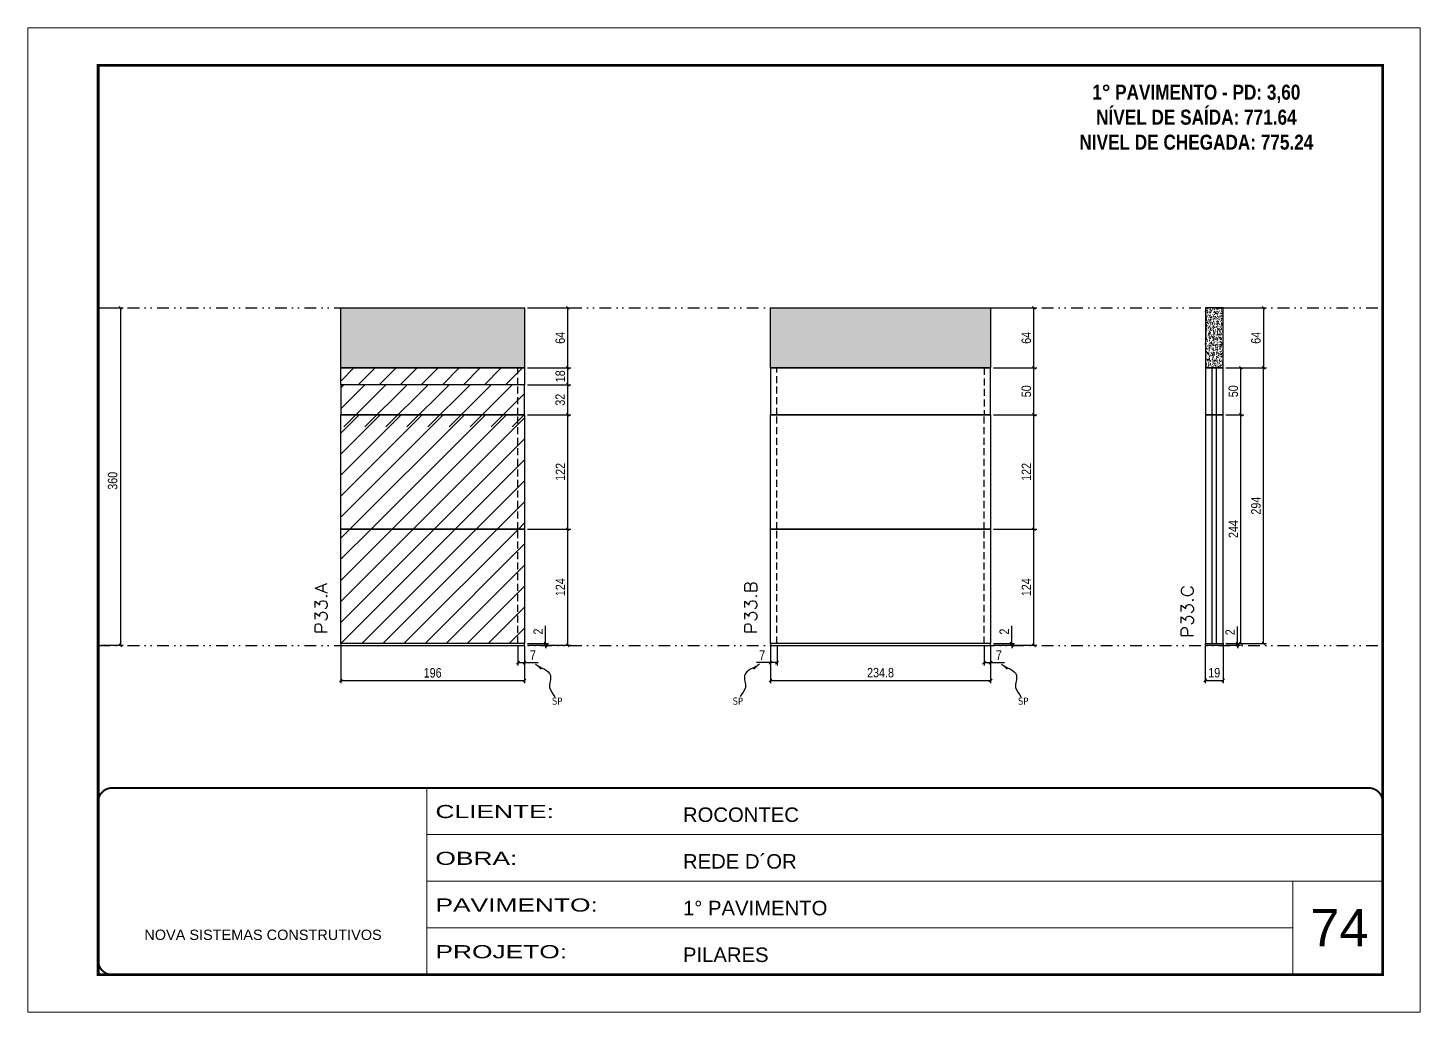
# Model space of a CAD drawing. Extents: x 2949 to 9203, y -16089 to 12527.
# Drawn here: x 4548 to 6033, y -9198 to -8148 of the extents above; entities that cross this region are included whole.
import ezdxf

# ---------------------------------------------------------------- set-up
doc = ezdxf.new("R2010")
doc.units = 0
for name, pattern in [('CONTINUO', [0]), ('DASHED', [0.75, 0.5, -0.25]), ('DIVIDE2', [0.625, 0.25, -0.125, 0, -0.125, 0, -0.125]), ('HIDDEN', [0.375, 0.25, -0.125])]:
    doc.linetypes.add(name, pattern=pattern)
for name, color, linetype, lineweight in [('CARIMBO', 255, 'Continuous', 9), ('Folhas', 255, 'Continuous', 9), ('Hachura', 251, 'Continuous', 9), ('SARRAFO DE PRESSAO', 251, 'DASHED', 9), ('Texto Seção', 7, 'Continuous', 15)]:
    doc.layers.add(name, color=color, linetype=linetype, lineweight=lineweight)
for name, color, linetype in [('COTA', 241, 'Continuous'), ('cotas', 4, 'Continuous'), ('NOMENCLATURA', 7, 'Continuous'), ('Nível', 160, 'Continuous'), ('Painéis', 200, 'Continuous'), ('SARR_2.2x7', 40, 'Continuous'), ('Sarrafo de Pressão', 42, 'HIDDEN'), ('texto', 7, 'Continuous')]:
    doc.layers.add(name, color=color, linetype=linetype)
doc.styles.add('ARIAL', font='arial.ttf')
doc.styles.add('COTA TECNICA', font='techl___.ttf', dxfattribs={"height": 10})
doc.styles.add('COTA TECNICA-50', font='techl___.ttf', dxfattribs={"height": 10})
doc.styles.add('REGUA-120', font='ROMANS.shx', dxfattribs={"height": 15})
doc.styles.add('ROMANC', font='techb___.ttf', dxfattribs={"height": 2.5})
doc.styles.get("Standard").update_dxf_attribs({"font": 'arial.ttf'})
doc.styles.add('Tecnologia', font='')
doc.styles.get('Tecnologia').set_extended_font_data('Forgotten Futurist')
doc.dimstyles.new('COTA PAINEL-50', dxfattribs={"dimtxt": 10, "dimasz": 3, "dimexe": 3, "dimexo": 3, "dimgap": 3, "dimtad": 1, "dimdec": 1, "dimzin": 12, "dimdsep": 46, "dimtxsty": 'COTA TECNICA-50', "dimblk1": 'OBLIQUE', "dimblk2": 'OBLIQUE', "dimsah": 1, "dimcen": 0.9, "dimclrd": 4, "dimclre": 4, "dimclrt": 240, "dimadec": 1, "dimazin": 3, "dimtfac": 1, "dimtdec": 1, "dimtmove": 0, "dimatfit": 3, "dimfxl": 1, "dimtolj": 1, "dimtzin": 12, "dimarcsym": 0})
doc.dimstyles.new('PAINEL', dxfattribs={"dimtxt": 10, "dimasz": 3, "dimexe": 3, "dimexo": 3, "dimgap": 3, "dimtad": 1, "dimdec": 1, "dimzin": 12, "dimdsep": 46, "dimtxsty": 'COTA TECNICA', "dimblk1": 'OBLIQUE', "dimblk2": 'OBLIQUE', "dimsah": 1, "dimcen": 0.9, "dimclrd": 4, "dimclre": 4, "dimclrt": 240, "dimadec": 1, "dimazin": 3, "dimtfac": 1, "dimtdec": 1, "dimtmove": 0, "dimatfit": 3, "dimfxl": 1, "dimtolj": 1, "dimtzin": 12, "dimarcsym": 0})
doc.dimstyles.get("Standard").update_dxf_attribs({"dimtxt": 0.18, "dimasz": 0.18, "dimexe": 0.18, "dimexo": 0.0625, "dimgap": 0.09, "dimtad": 0, "dimtih": 1, "dimtoh": 1, "dimdec": 4, "dimzin": 0, "dimdsep": 46, "dimtxsty": 'Standard', "dimcen": 0.09, "dimadec": 0, "dimazin": 0, "dimtfac": 1, "dimtdec": 4, "dimtofl": 0, "dimtmove": 0, "dimatfit": 3, "dimfxl": 1, "dimtolj": 1, "dimtzin": 0, "dimarcsym": 0})
pattern_1 = [(45, (-124403.437, -37644.947), (-11.2253202, 11.2253202), [])]

# ---------------------------------------------------------------- blocks, each defined once
blk = doc.blocks.new('9999999999')
at = {"color": 30, "linetype": 'CONTINUO'}
for p, q in [((98564.6, 34230.2), (98564.6, 34429.4)), ((98564.6, 34379.6), (99584, 34379.6)), ((98564.6, 34329.8), (99488, 34329.8)), ((99584, 34329.8), (99488, 34329.8)), ((99488, 34329.8), (99488, 34230.2)), ((98564.6, 34280), (99488, 34280))]:
    blk.add_line(p, q, dxfattribs=at)
at = {"color": 30, "linetype": 'CONTINUO', "const_width": 2}
blk.add_lwpolyline([(99584, 34230.2), (99584, 34414.4, 0.414214), (99569, 34429.4), (98229, 34429.4, 0.414214), (98214, 34414.4), (98214, 34245.2, 0.414214), (98229, 34230.2), (99584, 34230.2)], format="xyb", dxfattribs=at)
at = {"layer": 'Folhas'}
blk.add_lwpolyline([(98139, 34190.2), (99624, 34190.2), (99624, 35240.2), (98139, 35240.2)], close=True, dxfattribs=at)
at = {"layer": 'Folhas', "color": 30, "const_width": 3}
blk.add_lwpolyline([(98214, 34230.2), (99584, 34230.2), (99584, 35200.2), (98214, 35200.2)], close=True, dxfattribs=at)
at = {"color": 7, "linetype": 'Continuous', "ltscale": 5, "style": 'ARIAL'}
for s, height, p in [('ROCONTEC', 15.48, (98837.7, 34393.1)), ('REDE D´OR', 15.48, (98837.7, 34343.3)), ('1° PAVIMENTO', 15.483, (98837.7, 34293.5)), ('NOVA SISTEMAS CONSTRUTIVOS', 11.059, (98263.2, 34267.2)), ('PILARES', 15.48, (98837.7, 34243.7))]:
    blk.add_text(s, height=height, dxfattribs=at).set_placement(p)
at = {"layer": 'Folhas', "color": 7, "style": 'Tecnologia', "width": 1.5}
for s, p in [('CLIENTE:', (98573.7, 34397.2)), ('OBRA:', (98573.7, 34347.3)), ('PAVIMENTO:', (98573.7, 34297.5)), ('PROJETO:', (98573.7, 34247.7))]:
    blk.add_text(s, height=14, dxfattribs=at).set_placement(p)
blk = doc.blocks.new('_Oblique')
at = {"color": 0, "linetype": 'ByBlock', "lineweight": -2}
blk.add_line((-0.5, -0.5), (0.5, 0.5), dxfattribs=at)
blk = doc.blocks.new('*D2748')
at = {"layer": 'cotas', "color": 4, "linetype": 'ByBlock', "lineweight": -2, "transparency": 16777216}
for p, q in [((4625.5, -8446.3), (4649.3, -8446.3)), ((4646.3, -8446.3), (4646.3, -8806.3)), ((4625.5, -8806.3), (4649.3, -8806.3))]:
    blk.add_line(p, q, dxfattribs=at)
at = {"layer": 'Defpoints', "color": 0, "linetype": 'ByBlock', "transparency": 16777216}
for p in [(4622.5, -8446.3), (4622.5, -8806.3), (4646.3, -8806.3)]:
    blk.add_point(p, dxfattribs=at)
at = {"layer": 'cotas', "color": 4, "linetype": 'ByBlock', "lineweight": -2, "transparency": 16777216, "xscale": 3, "yscale": 3, "zscale": 3}
for p, rotation in [((4646.3, -8446.3), 90), ((4646.3, -8806.3), 270)]:
    blk.add_blockref('_Oblique', p, dxfattribs=dict(at, rotation=rotation))
at = {"layer": 'cotas', "color": 240, "linetype": 'ByBlock', "transparency": 16777216, "insert": (4638, -8630.8), "char_height": 10, "attachment_point": 5, "rotation": 90, "style": 'COTA TECNICA'}
blk.add_mtext('\\A1;360', dxfattribs=at)
blk = doc.blocks.new('*D2749')
at = {"layer": 'COTA', "color": 4, "lineweight": -2, "transparency": 16777216}
for p, q in [((4881.3, -8807.3), (4881.3, -8846.8)), ((5077.3, -8807.3), (5077.3, -8846.8)), ((4881.3, -8843.8), (5077.3, -8843.8))]:
    blk.add_line(p, q, dxfattribs=at)
at = {"layer": 'Defpoints', "color": 0, "transparency": 16777216}
for p in [(4881.3, -8804.3), (5077.3, -8804.3), (5077.3, -8843.8)]:
    blk.add_point(p, dxfattribs=at)
at = {"layer": 'COTA', "color": 4, "lineweight": -2, "transparency": 16777216, "xscale": 3, "yscale": 3, "zscale": 3, "rotation": 180}
blk.add_blockref('_Oblique', (4881.3, -8843.8), dxfattribs=at)
at = {"layer": 'COTA', "color": 4, "lineweight": -2, "transparency": 16777216, "xscale": 3, "yscale": 3, "zscale": 3}
blk.add_blockref('_Oblique', (5077.3, -8843.8), dxfattribs=at)
at = {"layer": 'COTA', "color": 240, "transparency": 16777216, "insert": (4979.3, -8835.7), "char_height": 10, "attachment_point": 5, "style": 'COTA TECNICA'}
blk.add_mtext('\\A1;196', dxfattribs=at)
blk = doc.blocks.new('*D2750')
at = {"layer": 'COTA', "color": 4, "lineweight": -2, "transparency": 16777216}
for p, q in [((5080.3, -8446.3), (5126.5, -8446.3)), ((5123.5, -8510.3), (5123.5, -8446.3)), ((5080.3, -8510.3), (5126.5, -8510.3))]:
    blk.add_line(p, q, dxfattribs=at)
at = {"layer": 'Defpoints', "color": 0, "transparency": 16777216}
for p in [(5077.3, -8446.3), (5123.5, -8446.3), (5077.3, -8510.3)]:
    blk.add_point(p, dxfattribs=at)
at = {"layer": 'COTA', "color": 4, "lineweight": -2, "transparency": 16777216, "xscale": 3, "yscale": 3, "zscale": 3}
for p, rotation in [((5123.5, -8446.3), 90), ((5123.5, -8510.3), 270)]:
    blk.add_blockref('_Oblique', p, dxfattribs=dict(at, rotation=rotation))
at = {"layer": 'COTA', "color": 240, "transparency": 16777216, "insert": (5115.4, -8478.3), "char_height": 10, "attachment_point": 5, "rotation": 90, "style": 'COTA TECNICA'}
blk.add_mtext('\\A1;64', dxfattribs=at)
blk = doc.blocks.new('*D2751')
at = {"layer": 'COTA', "color": 4, "lineweight": -2, "transparency": 16777216}
for p, q in [((5070.3, -8807.3), (5070.3, -8827.8)), ((5077.3, -8809.3), (5077.3, -8827.8)), ((5070.3, -8824.8), (5077.3, -8824.8)), ((5077.3, -8824.8), (5092, -8824.8))]:
    blk.add_line(p, q, dxfattribs=at)
at = {"layer": 'Defpoints', "color": 0, "transparency": 16777216}
for p in [(5070.3, -8804.3), (5077.3, -8806.3), (5077.3, -8824.8)]:
    blk.add_point(p, dxfattribs=at)
at = {"layer": 'COTA', "color": 4, "lineweight": -2, "transparency": 16777216, "xscale": 3, "yscale": 3, "zscale": 3, "rotation": 180}
blk.add_blockref('_Oblique', (5070.3, -8824.8), dxfattribs=at)
at = {"layer": 'COTA', "color": 4, "lineweight": -2, "transparency": 16777216, "xscale": 3, "yscale": 3, "zscale": 3}
blk.add_blockref('_Oblique', (5077.3, -8824.8), dxfattribs=at)
at = {"layer": 'COTA', "color": 240, "transparency": 16777216, "insert": (5086.2, -8816.8), "char_height": 10, "attachment_point": 5, "style": 'COTA TECNICA-50'}
blk.add_mtext('\\A1;7', dxfattribs=at)
blk = doc.blocks.new('*D2752')
at = {"layer": 'COTA', "color": 4, "lineweight": -2, "transparency": 16777216}
for p, q in [((5080.3, -8682.3), (5126.5, -8682.3)), ((5123.5, -8806.3), (5123.5, -8682.3)), ((5080.3, -8806.3), (5126.5, -8806.3))]:
    blk.add_line(p, q, dxfattribs=at)
at = {"layer": 'Defpoints', "color": 0, "transparency": 16777216}
for p in [(5077.3, -8682.3), (5123.5, -8682.3), (5077.3, -8806.3)]:
    blk.add_point(p, dxfattribs=at)
at = {"layer": 'COTA', "color": 4, "lineweight": -2, "transparency": 16777216, "xscale": 3, "yscale": 3, "zscale": 3}
for p, rotation in [((5123.5, -8682.3), 90), ((5123.5, -8806.3), 270)]:
    blk.add_blockref('_Oblique', p, dxfattribs=dict(at, rotation=rotation))
at = {"layer": 'COTA', "color": 240, "transparency": 16777216, "insert": (5115.5, -8744.3), "char_height": 10, "attachment_point": 5, "rotation": 90, "style": 'COTA TECNICA-50'}
blk.add_mtext('\\A1;124', dxfattribs=at)
blk = doc.blocks.new('*D2753')
at = {"layer": 'COTA', "color": 4, "lineweight": -2, "transparency": 16777216}
for p, q in [((5099.8, -8804.3), (5099.8, -8785.5)), ((5080.3, -8804.3), (5102.8, -8804.3)), ((5099.8, -8806.3), (5099.8, -8804.3)), ((5080.3, -8806.3), (5102.8, -8806.3)), ((5099.8, -8806.3), (5099.8, -8809.3))]:
    blk.add_line(p, q, dxfattribs=at)
at = {"layer": 'Defpoints', "color": 0, "transparency": 16777216}
for p in [(5077.3, -8804.3), (5077.3, -8806.3), (5099.8, -8806.3)]:
    blk.add_point(p, dxfattribs=at)
at = {"layer": 'COTA', "color": 4, "lineweight": -2, "transparency": 16777216, "xscale": 3, "yscale": 3, "zscale": 3}
for p, rotation in [((5099.8, -8804.3), 270), ((5099.8, -8806.3), 90)]:
    blk.add_blockref('_Oblique', p, dxfattribs=dict(at, rotation=rotation))
at = {"layer": 'COTA', "color": 240, "transparency": 16777216, "insert": (5091.8, -8791.6), "char_height": 10, "attachment_point": 5, "rotation": 90, "style": 'COTA TECNICA-50'}
blk.add_mtext('\\A1;2', dxfattribs=at)
blk = doc.blocks.new('*D2754')
at = {"layer": 'COTA', "color": 4, "linetype": 'ByBlock', "lineweight": -2, "transparency": 16777216}
for p, q in [((5080.3, -8560.3), (5126.5, -8560.3)), ((5123.5, -8682.3), (5123.5, -8560.3)), ((5080.3, -8682.3), (5126.5, -8682.3))]:
    blk.add_line(p, q, dxfattribs=at)
at = {"layer": 'Defpoints', "color": 0, "linetype": 'ByBlock', "transparency": 16777216}
for p in [(5077.3, -8560.3), (5123.5, -8560.3), (5077.3, -8682.3)]:
    blk.add_point(p, dxfattribs=at)
at = {"layer": 'COTA', "color": 4, "linetype": 'ByBlock', "lineweight": -2, "transparency": 16777216, "xscale": 3, "yscale": 3, "zscale": 3}
for p, rotation in [((5123.5, -8560.3), 90), ((5123.5, -8682.3), 270)]:
    blk.add_blockref('_Oblique', p, dxfattribs=dict(at, rotation=rotation))
at = {"layer": 'COTA', "color": 240, "linetype": 'ByBlock', "transparency": 16777216, "insert": (5115.5, -8621.3), "char_height": 10, "attachment_point": 5, "rotation": 90, "style": 'COTA TECNICA'}
blk.add_mtext('\\A1;122', dxfattribs=at)
blk = doc.blocks.new('*D2755')
at = {"layer": 'COTA', "color": 4, "lineweight": -2, "transparency": 16777216}
for p, q in [((5339.6, -8807.3), (5339.6, -8846.8)), ((5574.4, -8807.3), (5574.4, -8846.8)), ((5339.6, -8843.8), (5574.4, -8843.8))]:
    blk.add_line(p, q, dxfattribs=at)
at = {"layer": 'Defpoints', "color": 0, "transparency": 16777216}
for p in [(5339.6, -8804.3), (5574.4, -8804.3), (5574.4, -8843.8)]:
    blk.add_point(p, dxfattribs=at)
at = {"layer": 'COTA', "color": 4, "lineweight": -2, "transparency": 16777216, "xscale": 3, "yscale": 3, "zscale": 3, "rotation": 180}
blk.add_blockref('_Oblique', (5339.6, -8843.8), dxfattribs=at)
at = {"layer": 'COTA', "color": 4, "lineweight": -2, "transparency": 16777216, "xscale": 3, "yscale": 3, "zscale": 3}
blk.add_blockref('_Oblique', (5574.4, -8843.8), dxfattribs=at)
at = {"layer": 'COTA', "color": 240, "transparency": 16777216, "insert": (5457, -8835.5), "char_height": 10, "attachment_point": 5, "style": 'COTA TECNICA'}
blk.add_mtext('\\A1;234.8', dxfattribs=at)
blk = doc.blocks.new('*D2756')
at = {"layer": 'COTA', "color": 4, "lineweight": -2, "transparency": 16777216}
for p, q in [((5577.4, -8446.3), (5623.6, -8446.3)), ((5620.6, -8510.3), (5620.6, -8446.3)), ((5577.4, -8510.3), (5623.6, -8510.3))]:
    blk.add_line(p, q, dxfattribs=at)
at = {"layer": 'Defpoints', "color": 0, "transparency": 16777216}
for p in [(5574.4, -8446.3), (5620.6, -8446.3), (5574.4, -8510.3)]:
    blk.add_point(p, dxfattribs=at)
at = {"layer": 'COTA', "color": 4, "lineweight": -2, "transparency": 16777216, "xscale": 3, "yscale": 3, "zscale": 3}
for p, rotation in [((5620.6, -8446.3), 90), ((5620.6, -8510.3), 270)]:
    blk.add_blockref('_Oblique', p, dxfattribs=dict(at, rotation=rotation))
at = {"layer": 'COTA', "color": 240, "transparency": 16777216, "insert": (5612.5, -8478.3), "char_height": 10, "attachment_point": 5, "rotation": 90, "style": 'COTA TECNICA'}
blk.add_mtext('\\A1;64', dxfattribs=at)
blk = doc.blocks.new('*D2757')
at = {"layer": 'COTA', "color": 4, "lineweight": -2, "transparency": 16777216}
for p, q in [((5339.6, -8809.3), (5339.6, -8827.8)), ((5346.6, -8807.3), (5346.6, -8827.8)), ((5339.6, -8824.8), (5324.8, -8824.8)), ((5346.6, -8824.8), (5339.6, -8824.8))]:
    blk.add_line(p, q, dxfattribs=at)
at = {"layer": 'Defpoints', "color": 0, "transparency": 16777216}
for p in [(5346.6, -8804.3), (5339.6, -8806.3), (5339.6, -8824.8)]:
    blk.add_point(p, dxfattribs=at)
at = {"layer": 'COTA', "color": 4, "lineweight": -2, "transparency": 16777216, "xscale": 3, "yscale": 3, "zscale": 3, "rotation": 180}
blk.add_blockref('_Oblique', (5339.6, -8824.8), dxfattribs=at)
at = {"layer": 'COTA', "color": 4, "lineweight": -2, "transparency": 16777216, "xscale": 3, "yscale": 3, "zscale": 3}
blk.add_blockref('_Oblique', (5346.6, -8824.8), dxfattribs=at)
at = {"layer": 'COTA', "color": 240, "transparency": 16777216, "insert": (5330.7, -8816.8), "char_height": 10, "attachment_point": 5, "style": 'COTA TECNICA-50'}
blk.add_mtext('\\A1;7', dxfattribs=at)
blk = doc.blocks.new('*D2758')
at = {"layer": 'COTA', "color": 4, "lineweight": -2, "transparency": 16777216}
for p, q in [((5567.4, -8807.3), (5567.4, -8827.8)), ((5574.4, -8809.3), (5574.4, -8827.8)), ((5567.4, -8824.8), (5574.4, -8824.8)), ((5574.4, -8824.8), (5589.1, -8824.8))]:
    blk.add_line(p, q, dxfattribs=at)
at = {"layer": 'Defpoints', "color": 0, "transparency": 16777216}
for p in [(5567.4, -8804.3), (5574.4, -8806.3), (5574.4, -8824.8)]:
    blk.add_point(p, dxfattribs=at)
at = {"layer": 'COTA', "color": 4, "lineweight": -2, "transparency": 16777216, "xscale": 3, "yscale": 3, "zscale": 3, "rotation": 180}
blk.add_blockref('_Oblique', (5567.4, -8824.8), dxfattribs=at)
at = {"layer": 'COTA', "color": 4, "lineweight": -2, "transparency": 16777216, "xscale": 3, "yscale": 3, "zscale": 3}
blk.add_blockref('_Oblique', (5574.4, -8824.8), dxfattribs=at)
at = {"layer": 'COTA', "color": 240, "transparency": 16777216, "insert": (5583.2, -8816.8), "char_height": 10, "attachment_point": 5, "style": 'COTA TECNICA-50'}
blk.add_mtext('\\A1;7', dxfattribs=at)
blk = doc.blocks.new('*D2759')
at = {"layer": 'COTA', "color": 4, "lineweight": -2, "transparency": 16777216}
for p, q in [((5577.4, -8682.3), (5623.6, -8682.3)), ((5620.6, -8806.3), (5620.6, -8682.3)), ((5577.4, -8806.3), (5623.6, -8806.3))]:
    blk.add_line(p, q, dxfattribs=at)
at = {"layer": 'Defpoints', "color": 0, "transparency": 16777216}
for p in [(5574.4, -8682.3), (5620.6, -8682.3), (5574.4, -8806.3)]:
    blk.add_point(p, dxfattribs=at)
at = {"layer": 'COTA', "color": 4, "lineweight": -2, "transparency": 16777216, "xscale": 3, "yscale": 3, "zscale": 3}
for p, rotation in [((5620.6, -8682.3), 90), ((5620.6, -8806.3), 270)]:
    blk.add_blockref('_Oblique', p, dxfattribs=dict(at, rotation=rotation))
at = {"layer": 'COTA', "color": 240, "transparency": 16777216, "insert": (5612.5, -8744.3), "char_height": 10, "attachment_point": 5, "rotation": 90, "style": 'COTA TECNICA-50'}
blk.add_mtext('\\A1;124', dxfattribs=at)
blk = doc.blocks.new('*D2760')
at = {"layer": 'COTA', "color": 4, "lineweight": -2, "transparency": 16777216}
for p, q in [((5596.9, -8804.3), (5596.9, -8785.5)), ((5577.4, -8804.3), (5599.9, -8804.3)), ((5596.9, -8806.3), (5596.9, -8804.3)), ((5577.4, -8806.3), (5599.9, -8806.3)), ((5596.9, -8806.3), (5596.9, -8809.3))]:
    blk.add_line(p, q, dxfattribs=at)
at = {"layer": 'Defpoints', "color": 0, "transparency": 16777216}
for p in [(5574.4, -8804.3), (5574.4, -8806.3), (5596.9, -8806.3)]:
    blk.add_point(p, dxfattribs=at)
at = {"layer": 'COTA', "color": 4, "lineweight": -2, "transparency": 16777216, "xscale": 3, "yscale": 3, "zscale": 3}
for p, rotation in [((5596.9, -8804.3), 270), ((5596.9, -8806.3), 90)]:
    blk.add_blockref('_Oblique', p, dxfattribs=dict(at, rotation=rotation))
at = {"layer": 'COTA', "color": 240, "transparency": 16777216, "insert": (5588.9, -8791.6), "char_height": 10, "attachment_point": 5, "rotation": 90, "style": 'COTA TECNICA-50'}
blk.add_mtext('\\A1;2', dxfattribs=at)
blk = doc.blocks.new('*D2761')
at = {"layer": 'COTA', "color": 4, "linetype": 'ByBlock', "lineweight": -2, "transparency": 16777216}
for p, q in [((5577.4, -8560.3), (5623.6, -8560.3)), ((5620.6, -8682.3), (5620.6, -8560.3)), ((5577.4, -8682.3), (5623.6, -8682.3))]:
    blk.add_line(p, q, dxfattribs=at)
at = {"layer": 'Defpoints', "color": 0, "linetype": 'ByBlock', "transparency": 16777216}
for p in [(5574.4, -8560.3), (5620.6, -8560.3), (5574.4, -8682.3)]:
    blk.add_point(p, dxfattribs=at)
at = {"layer": 'COTA', "color": 4, "linetype": 'ByBlock', "lineweight": -2, "transparency": 16777216, "xscale": 3, "yscale": 3, "zscale": 3}
for p, rotation in [((5620.6, -8560.3), 90), ((5620.6, -8682.3), 270)]:
    blk.add_blockref('_Oblique', p, dxfattribs=dict(at, rotation=rotation))
at = {"layer": 'COTA', "color": 240, "linetype": 'ByBlock', "transparency": 16777216, "insert": (5612.5, -8621.3), "char_height": 10, "attachment_point": 5, "rotation": 90, "style": 'COTA TECNICA'}
blk.add_mtext('\\A1;122', dxfattribs=at)
blk = doc.blocks.new('*D2744')
at = {"layer": 'COTA', "color": 4, "linetype": 'ByBlock', "lineweight": -2, "transparency": 16777216}
for p, q in [((5080.3, -8528.3), (5126.5, -8528.3)), ((5123.5, -8560.3), (5123.5, -8528.3)), ((5080.3, -8560.3), (5126.5, -8560.3))]:
    blk.add_line(p, q, dxfattribs=at)
at = {"layer": 'Defpoints', "color": 0, "linetype": 'ByBlock', "transparency": 16777216}
for p in [(5077.3, -8528.3), (5123.5, -8528.3), (5077.3, -8560.3)]:
    blk.add_point(p, dxfattribs=at)
at = {"layer": 'COTA', "color": 4, "linetype": 'ByBlock', "lineweight": -2, "transparency": 16777216, "xscale": 3, "yscale": 3, "zscale": 3}
for p, rotation in [((5123.5, -8528.3), 90), ((5123.5, -8560.3), 270)]:
    blk.add_blockref('_Oblique', p, dxfattribs=dict(at, rotation=rotation))
at = {"layer": 'COTA', "color": 240, "linetype": 'ByBlock', "transparency": 16777216, "insert": (5115.3, -8544.3), "char_height": 10, "attachment_point": 5, "rotation": 90, "style": 'COTA TECNICA'}
blk.add_mtext('\\A1;32', dxfattribs=at)
blk = doc.blocks.new('*D2745')
at = {"layer": 'COTA', "color": 4, "linetype": 'ByBlock', "lineweight": -2, "transparency": 16777216}
for p, q in [((5577.4, -8510.3), (5623.6, -8510.3)), ((5620.6, -8560.3), (5620.6, -8510.3)), ((5577.4, -8560.3), (5623.6, -8560.3))]:
    blk.add_line(p, q, dxfattribs=at)
at = {"layer": 'Defpoints', "color": 0, "linetype": 'ByBlock', "transparency": 16777216}
for p in [(5574.4, -8510.3), (5620.6, -8510.3), (5574.4, -8560.3)]:
    blk.add_point(p, dxfattribs=at)
at = {"layer": 'COTA', "color": 4, "linetype": 'ByBlock', "lineweight": -2, "transparency": 16777216, "xscale": 3, "yscale": 3, "zscale": 3}
for p, rotation in [((5620.6, -8510.3), 90), ((5620.6, -8560.3), 270)]:
    blk.add_blockref('_Oblique', p, dxfattribs=dict(at, rotation=rotation))
at = {"layer": 'COTA', "color": 240, "linetype": 'ByBlock', "transparency": 16777216, "insert": (5612.5, -8535.3), "char_height": 10, "attachment_point": 5, "rotation": 90, "style": 'COTA TECNICA'}
blk.add_mtext('\\A1;50', dxfattribs=at)
blk = doc.blocks.new('*D2747')
at = {"layer": 'COTA', "color": 4, "lineweight": -2, "transparency": 16777216}
for p, q in [((5080.3, -8510.3), (5126.5, -8510.3)), ((5123.5, -8528.3), (5123.5, -8510.3)), ((5080.3, -8528.3), (5126.5, -8528.3))]:
    blk.add_line(p, q, dxfattribs=at)
at = {"layer": 'Defpoints', "color": 0, "transparency": 16777216}
for p in [(5077.3, -8510.3), (5123.5, -8510.3), (5077.3, -8528.3)]:
    blk.add_point(p, dxfattribs=at)
at = {"layer": 'COTA', "color": 4, "lineweight": -2, "transparency": 16777216, "xscale": 3, "yscale": 3, "zscale": 3}
for p, rotation in [((5123.5, -8510.3), 90), ((5123.5, -8528.3), 270)]:
    blk.add_blockref('_Oblique', p, dxfattribs=dict(at, rotation=rotation))
at = {"layer": 'COTA', "color": 240, "transparency": 16777216, "insert": (5115.4, -8519.3), "char_height": 10, "attachment_point": 5, "rotation": 90, "style": 'COTA TECNICA'}
blk.add_mtext('\\A1;18', dxfattribs=at)
blk = doc.blocks.new('*D2775')
at = {"layer": 'COTA', "color": 4, "lineweight": -2, "transparency": 16777216}
for p, q in [((5803.4, -8807.3), (5803.4, -8846.7)), ((5822.4, -8807.3), (5822.4, -8846.7)), ((5803.4, -8843.7), (5822.4, -8843.7))]:
    blk.add_line(p, q, dxfattribs=at)
at = {"layer": 'Defpoints', "color": 0, "transparency": 16777216}
for p in [(5803.4, -8804.3), (5822.4, -8804.3), (5822.4, -8843.7)]:
    blk.add_point(p, dxfattribs=at)
at = {"layer": 'COTA', "color": 4, "lineweight": -2, "transparency": 16777216, "xscale": 3, "yscale": 3, "zscale": 3, "rotation": 180}
blk.add_blockref('_Oblique', (5803.4, -8843.7), dxfattribs=at)
at = {"layer": 'COTA', "color": 4, "lineweight": -2, "transparency": 16777216, "xscale": 3, "yscale": 3, "zscale": 3}
blk.add_blockref('_Oblique', (5822.4, -8843.7), dxfattribs=at)
at = {"layer": 'COTA', "color": 240, "transparency": 16777216, "insert": (5812.9, -8835.6), "char_height": 10, "attachment_point": 5, "style": 'COTA TECNICA'}
blk.add_mtext('\\A1;19', dxfattribs=at)
blk = doc.blocks.new('*D2776')
at = {"layer": 'COTA', "color": 4, "lineweight": -2, "transparency": 16777216}
for p, q in [((5837.8, -8804.3), (5837.8, -8786.2)), ((5825.4, -8804.3), (5840.8, -8804.3)), ((5837.8, -8806.3), (5837.8, -8804.3)), ((5825.4, -8806.3), (5840.8, -8806.3)), ((5837.8, -8806.3), (5837.8, -8809.3))]:
    blk.add_line(p, q, dxfattribs=at)
at = {"layer": 'Defpoints', "color": 0, "transparency": 16777216}
for p in [(5822.4, -8804.3), (5837.8, -8804.3), (5822.4, -8806.3)]:
    blk.add_point(p, dxfattribs=at)
at = {"layer": 'COTA', "color": 4, "lineweight": -2, "transparency": 16777216, "xscale": 3, "yscale": 3, "zscale": 3}
for p, rotation in [((5837.8, -8804.3), 270), ((5837.8, -8806.3), 90)]:
    blk.add_blockref('_Oblique', p, dxfattribs=dict(at, rotation=rotation))
at = {"layer": 'COTA', "color": 240, "transparency": 16777216, "insert": (5829.8, -8792.3), "char_height": 10, "attachment_point": 5, "rotation": 90, "style": 'COTA TECNICA-50'}
blk.add_mtext('\\A1;2', dxfattribs=at)
blk = doc.blocks.new('*D2778')
at = {"layer": 'COTA', "color": 4, "linetype": 'ByBlock', "lineweight": -2, "transparency": 16777216}
for p, q in [((5825.4, -8446.3), (5868.5, -8446.3)), ((5865.5, -8446.3), (5865.5, -8510.3)), ((5825.4, -8510.3), (5868.5, -8510.3))]:
    blk.add_line(p, q, dxfattribs=at)
at = {"layer": 'Defpoints', "color": 0, "linetype": 'ByBlock', "transparency": 16777216}
for p in [(5822.4, -8446.3), (5822.4, -8510.3), (5865.5, -8510.3)]:
    blk.add_point(p, dxfattribs=at)
at = {"layer": 'COTA', "color": 4, "linetype": 'ByBlock', "lineweight": -2, "transparency": 16777216, "xscale": 3, "yscale": 3, "zscale": 3}
for p, rotation in [((5865.5, -8446.3), 90), ((5865.5, -8510.3), 270)]:
    blk.add_blockref('_Oblique', p, dxfattribs=dict(at, rotation=rotation))
at = {"layer": 'COTA', "color": 240, "linetype": 'ByBlock', "transparency": 16777216, "insert": (5857.4, -8478.3), "char_height": 10, "attachment_point": 5, "rotation": 90, "style": 'COTA TECNICA'}
blk.add_mtext('\\A1;64', dxfattribs=at)
blk = doc.blocks.new('*D2779')
at = {"layer": 'COTA', "color": 4, "linetype": 'ByBlock', "lineweight": -2, "transparency": 16777216}
for p, q in [((5825.4, -8510.3), (5868.5, -8510.3)), ((5865.5, -8804.3), (5865.5, -8510.3)), ((5825.4, -8804.3), (5868.5, -8804.3))]:
    blk.add_line(p, q, dxfattribs=at)
at = {"layer": 'Defpoints', "color": 0, "linetype": 'ByBlock', "transparency": 16777216}
for p in [(5822.4, -8510.3), (5865.5, -8510.3), (5822.4, -8804.3)]:
    blk.add_point(p, dxfattribs=at)
at = {"layer": 'COTA', "color": 4, "linetype": 'ByBlock', "lineweight": -2, "transparency": 16777216, "xscale": 3, "yscale": 3, "zscale": 3}
for p, rotation in [((5865.5, -8510.3), 90), ((5865.5, -8804.3), 270)]:
    blk.add_blockref('_Oblique', p, dxfattribs=dict(at, rotation=rotation))
at = {"layer": 'COTA', "color": 240, "linetype": 'ByBlock', "transparency": 16777216, "insert": (5857.4, -8657.3), "char_height": 10, "attachment_point": 5, "rotation": 90, "style": 'COTA TECNICA'}
blk.add_mtext('\\A1;294', dxfattribs=at)
blk = doc.blocks.new('*D2780')
at = {"layer": 'COTA', "color": 4, "linetype": 'ByBlock', "lineweight": -2, "transparency": 16777216}
for p, q in [((5825.4, -8560.3), (5844.3, -8560.3)), ((5841.3, -8804.3), (5841.3, -8560.3)), ((5825.4, -8804.3), (5844.3, -8804.3))]:
    blk.add_line(p, q, dxfattribs=at)
at = {"layer": 'Defpoints', "color": 0, "linetype": 'ByBlock', "transparency": 16777216}
for p in [(5822.4, -8560.3), (5841.3, -8560.3), (5822.4, -8804.3)]:
    blk.add_point(p, dxfattribs=at)
at = {"layer": 'COTA', "color": 4, "linetype": 'ByBlock', "lineweight": -2, "transparency": 16777216, "xscale": 3, "yscale": 3, "zscale": 3}
for p, rotation in [((5841.3, -8560.3), 90), ((5841.3, -8804.3), 270)]:
    blk.add_blockref('_Oblique', p, dxfattribs=dict(at, rotation=rotation))
at = {"layer": 'COTA', "color": 240, "linetype": 'ByBlock', "transparency": 16777216, "insert": (5833.3, -8682.3), "char_height": 10, "attachment_point": 5, "rotation": 90, "style": 'COTA TECNICA'}
blk.add_mtext('\\A1;244', dxfattribs=at)
blk = doc.blocks.new('*D2777')
at = {"layer": 'COTA', "color": 4, "linetype": 'ByBlock', "lineweight": -2, "transparency": 16777216}
for p, q in [((5825.4, -8510.3), (5844.3, -8510.3)), ((5841.3, -8560.3), (5841.3, -8510.3)), ((5825.4, -8560.3), (5844.3, -8560.3))]:
    blk.add_line(p, q, dxfattribs=at)
at = {"layer": 'Defpoints', "color": 0, "linetype": 'ByBlock', "transparency": 16777216}
for p in [(5822.4, -8510.3), (5841.3, -8510.3), (5822.4, -8560.3)]:
    blk.add_point(p, dxfattribs=at)
at = {"layer": 'COTA', "color": 4, "linetype": 'ByBlock', "lineweight": -2, "transparency": 16777216, "xscale": 3, "yscale": 3, "zscale": 3}
for p, rotation in [((5841.3, -8510.3), 90), ((5841.3, -8560.3), 270)]:
    blk.add_blockref('_Oblique', p, dxfattribs=dict(at, rotation=rotation))
at = {"layer": 'COTA', "color": 240, "linetype": 'ByBlock', "transparency": 16777216, "insert": (5833.2, -8535.3), "char_height": 10, "attachment_point": 5, "rotation": 90, "style": 'COTA TECNICA'}
blk.add_mtext('\\A1;50', dxfattribs=at)

msp = doc.modelspace()

# ---------------------------------------------------------------- hatches: boundary and pattern name
at = {"layer": 'COTA', "linetype": 'ByBlock'}
h = msp.add_hatch(dxfattribs=at)
h.set_pattern_fill('AR-CONC', color=256, scale=0.03)
h.set_pattern_definition([(50, (-126530.482, -37623.747), (5.46554007, -0.47817257), [0.5715, -6.2865]), (355, (-126530.482, -37623.747), (-1.05730264, 5.73170536), [0.4572, -5.02921753]), (100.4514447, (-126530.0267, -37623.787), (4.40823741, 5.25353256), [0.48570026, -5.34270734]), (46.1842, (-126530.482, -37622.223), (8.13237123, -1.26126984), [0.85725, -9.42975]), (96.6355576, (-126529.8044, -37622.328), (7.122124, 7.42278374), [0.7285507, -8.01406824]), (351.184151, (-126530.482, -37622.223), (7.122124, 7.42278374), [0.685799, -7.54379196]), (21, (-126529.72, -37622.604), (4.54843174, -3.06795595), [0.5715, -6.2865]), (326, (-126529.72, -37622.604), (1.85406085, 5.52563898), [0.4572, -5.0292]), (71.451445, (-126529.341, -37622.8596), (6.40249258, 2.45768307), [0.48570026, -5.34269813]), (37.5, (-126530.4821, -37623.747), (0.092658098, 2.536651166), [0, -4.96824, 0, -5.1054, 0, -5.04825]), (7.5, (-126530.482, -37623.747), (2.004589875, 3.005417245), [0, -2.91084, 0, -4.85394, 0, -1.92405]), (327.5, (-126532.1814, -37623.747), (4.067717855, -0.17186232), [0, -1.905, 0, -5.9436, 0, -7.8867]), (317.5, (-126532.9434, -37623.747), (4.44387544, 0.76279473), [0, -2.4765, 0, -3.94716, 0, -5.6007])])
h.paths.add_polyline_path([(5077.3, -8510.33), (4881.3, -8510.33), (4881.3, -8446.33), (5077.3, -8446.33)])
h = msp.add_hatch(dxfattribs=at)
h.set_pattern_fill('AR-CONC', color=256, scale=0.03)
h.set_pattern_definition([(50, (-126072.23, -37623.747), (5.46554007, -0.47817257), [0.5715, -6.2865]), (355, (-126072.23, -37623.747), (-1.05730264, 5.73170536), [0.4572, -5.02921753]), (100.4514447, (-126071.7747, -37623.787), (4.40823741, 5.25353256), [0.48570026, -5.34270734]), (46.1842, (-126072.23, -37622.223), (8.13237123, -1.26126984), [0.85725, -9.42975]), (96.6355576, (-126071.5525, -37622.328), (7.122124, 7.42278374), [0.7285507, -8.01406824]), (351.184151, (-126072.23, -37622.223), (7.122124, 7.42278374), [0.685799, -7.54379196]), (21, (-126071.468, -37622.604), (4.54843174, -3.06795595), [0.5715, -6.2865]), (326, (-126071.468, -37622.604), (1.85406085, 5.52563898), [0.4572, -5.0292]), (71.451445, (-126071.089, -37622.8596), (6.40249258, 2.45768307), [0.48570026, -5.34269813]), (37.5, (-126072.2302, -37623.747), (0.092658098, 2.536651166), [0, -4.96824, 0, -5.1054, 0, -5.04825]), (7.5, (-126072.2302, -37623.747), (2.004589875, 3.005417245), [0, -2.91084, 0, -4.85394, 0, -1.92405]), (327.5, (-126073.9294, -37623.747), (4.067717855, -0.17186232), [0, -1.905, 0, -5.9436, 0, -7.8867]), (317.5, (-126074.6914, -37623.747), (4.44387544, 0.76279473), [0, -2.4765, 0, -3.94716, 0, -5.6007])])
h.paths.add_polyline_path([(5574.35, -8510.33), (5339.55, -8510.33), (5339.55, -8446.33), (5574.35, -8446.33)])
h = msp.add_hatch(dxfattribs=at)
h.set_pattern_fill('AR-CONC', color=256, scale=0.03)
h.set_pattern_definition([(50, (-126088.22, -42256.2473), (5.46554007, -0.47817257), [0.5715, -6.2865]), (355, (-126088.22, -42256.2473), (-1.05730264, 5.73170536), [0.4572, -5.02921753]), (100.4514447, (-126087.7647, -42256.287), (4.40823741, 5.25353256), [0.48570026, -5.34270734]), (46.1842, (-126088.22, -42254.7233), (8.13237123, -1.26126984), [0.85725, -9.42975]), (96.6355576, (-126087.5425, -42254.8285), (7.122124, 7.42278374), [0.7285507, -8.01406824]), (351.184151, (-126088.22, -42254.723), (7.122124, 7.42278374), [0.685799, -7.54379196]), (21, (-126087.458, -42255.1043), (4.54843174, -3.06795595), [0.5715, -6.2865]), (326, (-126087.458, -42255.1043), (1.85406085, 5.52563898), [0.4572, -5.0292]), (71.451445, (-126087.079, -42255.36), (6.40249258, 2.45768307), [0.48570026, -5.34269813]), (37.5, (-126088.2202, -42256.2473), (0.092658098, 2.536651166), [0, -4.96824, 0, -5.1054, 0, -5.04825]), (7.5, (-126088.2202, -42256.2473), (2.004589875, 3.005417245), [0, -2.91084, 0, -4.85394, 0, -1.92405]), (327.5, (-126089.9194, -42256.2473), (4.067717855, -0.17186232), [0, -1.905, 0, -5.9436, 0, -7.8867]), (317.5, (-126090.6814, -42256.2473), (4.44387544, 0.76279473), [0, -2.4765, 0, -3.94716, 0, -5.6007])])
h.paths.add_polyline_path([(5822.43, -8446.33), (5803.43, -8446.33), (5803.43, -8510.33), (5822.43, -8510.33)])
at = {"layer": 'Hachura'}
h = msp.add_hatch(dxfattribs=at)
h.set_pattern_fill('ANSI31', color=256, scale=5)
h.set_pattern_definition([(45, (70.03, 0), (-11.22532, 11.22532), [])])
h.paths.add_polyline_path([(4881.3, -8510.33), (4881.3, -8528.33), (5077.3, -8528.33), (5077.3, -8510.33)])
at = {"layer": 'Hachura', "linetype": 'ByBlock'}
h = msp.add_hatch(dxfattribs=at)
h.set_pattern_fill('ANSI31', color=256, scale=5)
h.set_pattern_definition([(45, (-124403.437, -37708.947), (-11.2253202, 11.2253202), [])])
h.paths.add_polyline_path([(5077.3, -8573.33), (5077.3, -8528.33), (4881.3, -8528.33), (4881.3, -8573.33)])
h = msp.add_hatch(dxfattribs=at)
h.set_pattern_fill('ANSI31', color=256, scale=5)
h.set_pattern_definition(pattern_1)
h.paths.add_polyline_path([(4881.3, -8560.33), (4881.3, -8682.33), (5077.3, -8682.33), (5077.3, -8560.33)])
h = msp.add_hatch(dxfattribs=at)
h.set_pattern_fill('ANSI31', color=256, scale=5)
h.set_pattern_definition(pattern_1)
h.paths.add_polyline_path([(5077.3, -8682.33), (4881.3, -8682.33), (4881.3, -8804.33), (5077.3, -8804.33)])

# ---------------------------------------------------------------- linework, layer by layer
at = {"layer": 'COTA', "linetype": 'ByBlock'}
for points in [[(5077.3, -8510.33), (4881.3, -8510.33), (4881.3, -8446.33), (5077.3, -8446.33)], [(5574.35, -8510.33), (5339.55, -8510.33), (5339.55, -8446.33), (5574.35, -8446.33)], [(5803.43, -8510.33), (5822.43, -8510.33), (5822.43, -8446.33), (5803.43, -8446.33)]]:
    msp.add_lwpolyline(points, close=True, dxfattribs=at)
at = {"layer": 'Nível', "color": 4, "linetype": 'DIVIDE2', "ltscale": 50}
for p, q in [((4622.53, -8446.33), (5992.53, -8446.33)), ((4622.53, -8806.33), (5992.53, -8806.33))]:
    msp.add_line(p, q, dxfattribs=at)
at = {"layer": 'Painéis'}
for p, q in [((4881.3, -8510.33), (5077.3, -8510.33)), ((4881.3, -8528.33), (4881.3, -8510.33)), ((5077.3, -8510.33), (5077.3, -8528.33)), ((5339.55, -8510.33), (5574.35, -8510.33)), ((5077.3, -8560.33), (4881.3, -8560.33)), ((4881.3, -8682.33), (4881.3, -8560.33)), ((4881.3, -8560.33), (5077.3, -8560.33)), ((5077.3, -8560.33), (5077.3, -8682.33)), ((5574.35, -8560.33), (5339.55, -8560.33)), ((5339.55, -8682.33), (5339.55, -8560.33)), ((5339.55, -8560.33), (5574.35, -8560.33)), ((5574.35, -8560.33), (5574.35, -8682.33)), ((5822.43, -8560.33), (5803.43, -8560.33)), ((5803.43, -8560.33), (5803.43, -8804.33)), ((5803.43, -8560.33), (5822.43, -8560.33)), ((5822.43, -8804.33), (5822.43, -8560.33)), ((5077.3, -8682.33), (4881.3, -8682.33)), ((5574.35, -8682.33), (5339.55, -8682.33)), ((5803.43, -8804.33), (5822.43, -8804.33))]:
    msp.add_line(p, q, dxfattribs=at)
at = {"layer": 'Painéis', "linetype": 'ByBlock'}
for p, q in [((5339.55, -8510.33), (5339.55, -8560.33)), ((5574.35, -8560.33), (5574.35, -8510.33)), ((5822.43, -8510.33), (5803.43, -8510.33)), ((5803.43, -8510.33), (5803.43, -8560.33)), ((5822.43, -8560.33), (5822.43, -8510.33)), ((5077.3, -8528.33), (4881.3, -8528.33)), ((4881.3, -8528.33), (4881.3, -8560.33)), ((5077.3, -8560.33), (5077.3, -8528.33)), ((5339.55, -8560.33), (5574.35, -8560.33)), ((5803.43, -8560.33), (5822.43, -8560.33))]:
    msp.add_line(p, q, dxfattribs=at)
at = {"layer": 'Painéis'}
for points in [[(5077.3, -8804.33), (4881.3, -8804.33), (4881.3, -8682.33), (5077.3, -8682.33)], [(5574.35, -8804.33), (5339.55, -8804.33), (5339.55, -8682.33), (5574.35, -8682.33)], [(5077.3, -8804.33), (4881.3, -8804.33), (4881.3, -8806.33), (5077.3, -8806.33)], [(5574.35, -8804.33), (5339.55, -8804.33), (5339.55, -8806.33), (5574.35, -8806.33)], [(5803.43, -8804.33), (5822.43, -8804.33), (5822.43, -8806.33), (5803.43, -8806.33)]]:
    msp.add_lwpolyline(points, close=True, dxfattribs=at)
at = {"layer": 'SARR_2.2x7'}
for p, q in [((5810.43, -8510.33), (5810.43, -8804.33)), ((5815.43, -8804.33), (5815.43, -8510.33))]:
    msp.add_line(p, q, dxfattribs=at)
at = {"layer": 'Sarrafo de Pressão', "ltscale": 30}
for p, q in [((5070.3, -8528.33), (5070.3, -8510.33)), ((5346.55, -8560.33), (5346.55, -8510.33)), ((5567.35, -8510.33), (5567.35, -8560.33)), ((5070.3, -8560.33), (5070.3, -8528.33)), ((4888.3, -8560.33), (4888.3, -8560.33)), ((5070.3, -8682.33), (5070.3, -8560.33)), ((5346.55, -8682.33), (5346.55, -8560.33)), ((5346.55, -8560.33), (5346.55, -8560.33)), ((5567.35, -8682.33), (5567.35, -8560.33)), ((5567.35, -8560.33), (5567.35, -8560.33)), ((5070.3, -8804.33), (5070.3, -8682.33)), ((5346.55, -8804.33), (5346.55, -8682.33)), ((5567.35, -8804.33), (5567.35, -8682.33))]:
    msp.add_line(p, q, dxfattribs=at)

# ---------------------------------------------------------------- block references
at = {"layer": 'SARRAFO DE PRESSAO', "color": 6, "linetype": 'ByBlock'}
msp.add_blockref('9999999999', (-93591.44, -43387.82), dxfattribs=at)

# ---------------------------------------------------------------- texts
at = {"layer": 'CARIMBO', "style": 'ARIAL'}
msp.add_text('74', height=40, dxfattribs=at).set_placement((5915.39, -9127.47))
at = {"layer": 'NOMENCLATURA', "color": 2, "insert": (5793.86, -8181.56), "char_height": 16, "attachment_point": 2, "style": 'ROMANC'}
msp.add_mtext_dynamic_manual_height_columns('\\P1° PAVIMENTO - PD: 3,60\\PNÍVEL DE SAÍDA: 771.64\\PNIVEL DE CHEGADA: 775.24', width=300.2766, gutter_width=1, heights=[0], dxfattribs=at)
at = {"layer": 'texto', "color": 0, "char_height": 7.5, "attachment_point": 5}
for insert in [(5112.08, -8865.83), (5304.77, -8865.83), (5609.13, -8865.83)]:
    msp.add_mtext('{\\fTahoma|b0|i0|c0|p34;\\C4;SP}', dxfattribs=dict(at, insert=insert))
at = {"layer": 'Texto Seção', "style": 'REGUA-120', "width": 1.1}
for s, p in [('P33.A', (4866.84, -8794.27)), ('P33.B', (5325.09, -8794.27)), ('P33.C', (5790.66, -8798.44))]:
    msp.add_text(s, height=13, rotation=90, dxfattribs=at).set_placement(p)

# ---------------------------------------------------------------- dimensions: what is measured, and where the dimension line sits
at = {"layer": 'COTA'}
for base, p1, p2, picture, middle in [((5123.54, -8446.33), (5077.3, -8510.33), (5077.3, -8446.33), '*D2750', (5123.54, -8478.33)), ((5620.59, -8446.33), (5574.35, -8510.33), (5574.35, -8446.33), '*D2756', (5620.59, -8478.33))]:
    dim = msp.add_linear_dim(base=base, p1=p1, p2=p2, angle=90, dimstyle='PAINEL', override={"dimarcsym": 2}, dxfattribs=at)
    dim.commit()
    dim.dimension.update_dxf_attribs({"geometry": picture, "text_midpoint": middle, "dimtype": 160})
at = {"layer": 'COTA', "linetype": 'ByBlock'}
for base, p1, p2, picture, middle in [((5865.52, -8510.33), (5822.43, -8446.33), (5822.43, -8510.33), '*D2778', (5857.41, -8478.33)), ((5620.59, -8510.33), (5574.35, -8560.33), (5574.35, -8510.33), '*D2745', (5612.48, -8535.33)), ((5865.52, -8510.33), (5822.43, -8804.33), (5822.43, -8510.33), '*D2779', (5857.41, -8657.33)), ((5841.34, -8510.33), (5822.43, -8560.33), (5822.43, -8510.33), '*D2777', (5833.23, -8535.33)), ((5123.54, -8528.33), (5077.3, -8560.33), (5077.3, -8528.33), '*D2744', (5115.32, -8544.33)), ((5123.54, -8560.33), (5077.3, -8682.33), (5077.3, -8560.33), '*D2754', (5115.48, -8621.33)), ((5620.59, -8560.33), (5574.35, -8682.33), (5574.35, -8560.33), '*D2761', (5612.53, -8621.33)), ((5841.34, -8560.33), (5822.43, -8804.33), (5822.43, -8560.33), '*D2780', (5833.27, -8682.33))]:
    dim = msp.add_linear_dim(base=base, p1=p1, p2=p2, angle=90, dimstyle='PAINEL', dxfattribs=at)
    dim.commit()
    dim.dimension.update_dxf_attribs({"geometry": picture, "text_midpoint": middle})
at = {"layer": 'COTA'}
for base, p1, p2, dimstyle, picture, middle in [((5123.54, -8510.33), (5077.3, -8528.33), (5077.3, -8510.33), 'PAINEL', '*D2747', (5123.54, -8519.33)), ((5099.82, -8806.33), (5077.3, -8804.33), (5077.3, -8806.33), 'COTA PAINEL-50', '*D2753', (5099.82, -8791.59)), ((5596.88, -8806.33), (5574.35, -8804.33), (5574.35, -8806.33), 'COTA PAINEL-50', '*D2760', (5596.88, -8791.59)), ((5837.8, -8804.33), (5822.43, -8806.33), (5822.43, -8804.33), 'COTA PAINEL-50', '*D2776', (5837.8, -8792.28))]:
    dim = msp.add_linear_dim(base=base, p1=p1, p2=p2, angle=90, dimstyle=dimstyle, dxfattribs=at)
    dim.commit()
    dim.dimension.update_dxf_attribs({"geometry": picture, "text_midpoint": middle, "dimtype": 160})
for base, p1, p2, angle, picture, middle in [((5123.54, -8682.33), (5077.3, -8806.33), (5077.3, -8682.33), 90, '*D2752', (5115.46, -8744.33)), ((5620.59, -8682.33), (5574.35, -8806.33), (5574.35, -8682.33), 90, '*D2759', (5612.52, -8744.33)), ((5077.3, -8824.84), (5070.3, -8804.33), (5077.3, -8806.33), 0, '*D2751', (5086.16, -8816.77)), ((5339.55, -8824.84), (5346.55, -8804.33), (5339.55, -8806.33), 180, '*D2757', (5330.69, -8816.77))]:
    dim = msp.add_linear_dim(base=base, p1=p1, p2=p2, angle=angle, dimstyle='COTA PAINEL-50', dxfattribs=at)
    dim.commit()
    dim.dimension.update_dxf_attribs({"geometry": picture, "text_midpoint": middle})
for base, p1, p2, picture, middle in [((5077.3, -8843.79), (4881.3, -8804.33), (5077.3, -8804.33), '*D2749', (4979.3, -8835.66)), ((5574.35, -8843.79), (5339.55, -8804.33), (5574.35, -8804.33), '*D2755', (5456.95, -8835.55)), ((5822.43, -8843.68), (5803.43, -8804.33), (5822.43, -8804.33), '*D2775', (5812.93, -8835.59))]:
    dim = msp.add_linear_dim(base=base, p1=p1, p2=p2, dimstyle='PAINEL', override={"dimarcsym": 2}, dxfattribs=at)
    dim.commit()
    dim.dimension.update_dxf_attribs({"geometry": picture, "text_midpoint": middle})
dim = msp.add_linear_dim(base=(5574.35, -8824.84), p1=(5567.35, -8804.33), p2=(5574.35, -8806.33), dimstyle='COTA PAINEL-50', dxfattribs=at)
dim.commit()
dim.dimension.update_dxf_attribs({"geometry": '*D2758', "text_midpoint": (5583.22, -8816.77)})
at = {"layer": 'cotas', "linetype": 'ByBlock'}
dim = msp.add_linear_dim(base=(4646.25, -8806.33), p1=(4622.53, -8446.33), p2=(4622.53, -8806.33), angle=90, dimstyle='PAINEL', dxfattribs=at)
dim.commit()
dim.dimension.update_dxf_attribs({"geometry": '*D2748', "text_midpoint": (4646.25, -8630.83), "dimtype": 160})

# ---------------------------------------------------------------- leaders
at = {"layer": 'COTA', "path_type": 1}
for points in [[(5089.13, -8826.51), (5104.91, -8838.35), (5103.99, -8851.36), (5109.54, -8861.14)], [(5327.72, -8826.51), (5311.94, -8838.35), (5312.86, -8851.36), (5307.31, -8861.14)], [(5586.18, -8826.51), (5601.97, -8838.35), (5601.04, -8851.36), (5606.59, -8861.14)]]:
    msp.add_leader(points, dimstyle='Standard', override={"dimasz": 8}, dxfattribs=at)

doc.saveas('drawing.dxf')
